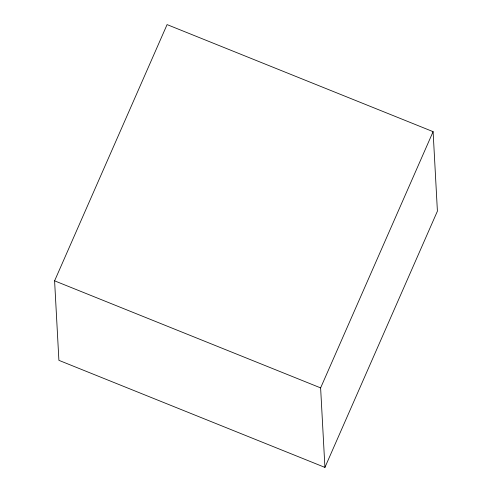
<?xml version="1.0" encoding="UTF-8"?>
<svg xmlns="http://www.w3.org/2000/svg" width="492" height="492" viewBox="0 0 492 492"><rect width="100%" height="100%" fill="white"/><g stroke="black" fill="none" stroke-linecap="round" stroke-linejoin="round"><path stroke-width="0.74" d="M54.594 280.84L167.077 24.6L433.101 131.659L437.406 211.16L324.923 467.4L58.899 360.341L54.594 280.84L320.618 387.893L324.923 467.4M320.618 387.893L433.101 131.659"/></g></svg>
